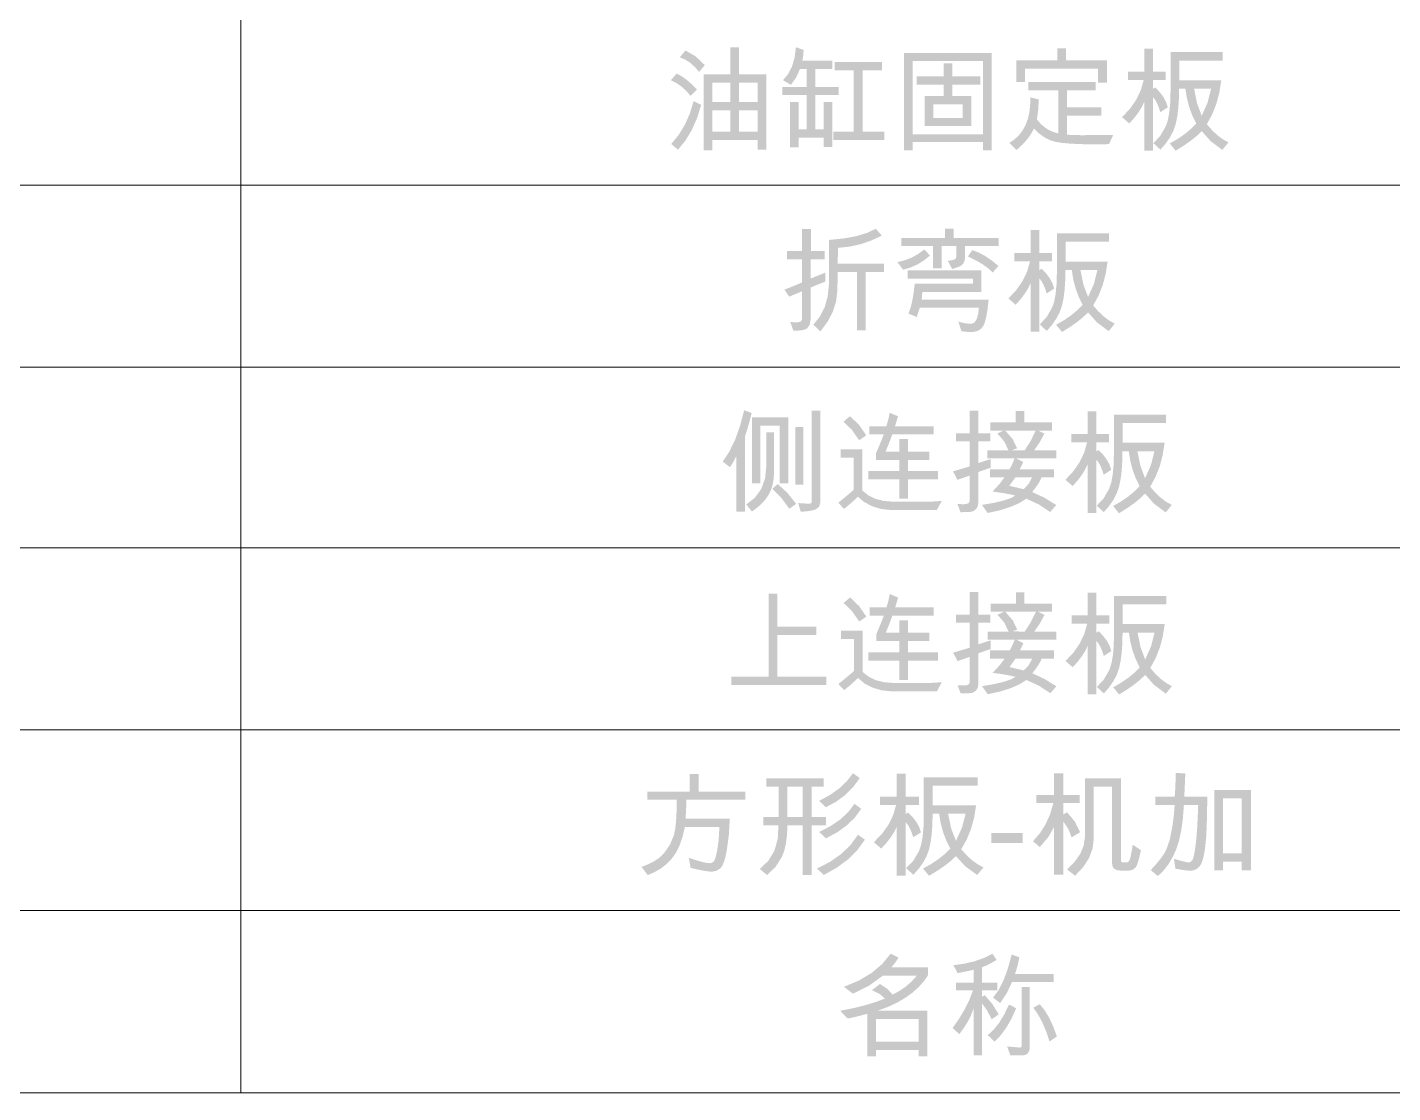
# Model space of a CAD drawing. Header units: millimetres. Extents: x 3 to 591, y 5 to 205.
# Drawn here: x 385.51 to 419.38, y 5.22 to 31.64 of the extents above; entities that cross this region are included whole.
import ezdxf

# ---------------------------------------------------------------- set-up
doc = ezdxf.new("R2010")
doc.units = ezdxf.units.MM

msp = doc.modelspace()

# ---------------------------------------------------------------- hatches: boundary and pattern name
h = msp.add_hatch(color=7)
h.paths.add_polyline_path([(403.839975, 28.607028), (403.626104, 28.607028), (403.626104, 28.850114), (402.506034, 28.850114), (402.506034, 28.596004), (402.291061, 28.596004), (402.291061, 30.476199), (402.950865, 30.476199), (402.950865, 31.149784), (403.165839, 31.149784), (403.165839, 30.476199), (403.839975, 30.476199)])
h.paths.add_polyline_path([(403.626104, 29.789936), (403.626104, 30.269493), (403.165839, 30.269493), (403.165839, 29.789936)])
h.paths.add_polyline_path([(402.950865, 29.789936), (402.950865, 30.269493), (402.506034, 30.269493), (402.506034, 29.789936)])
h.paths.add_polyline_path([(403.626104, 29.056819), (403.626104, 29.58323), (403.165839, 29.58323), (403.165839, 29.056819)])
h.paths.add_polyline_path([(402.950865, 29.056819), (402.950865, 29.58323), (402.506034, 29.58323), (402.506034, 29.056819)])
h.paths.add_polyline_path([(402.315865, 30.707709), (402.175305, 30.537935), (402.064718, 30.664852), (401.947929, 30.767792), (401.824939, 30.846753), (401.695748, 30.901737), (401.836308, 31.068755), (402.083528, 30.9273)])
h.paths.add_polyline_path([(402.121286, 30.102475), (401.963087, 29.942622), (401.853103, 30.06985), (401.734747, 30.177027), (401.607915, 30.264153), (401.472506, 30.331229), (401.616924, 30.498247), (401.738984, 30.43199), (401.863731, 30.343976), (401.991165, 30.234155)])
h.paths.add_polyline_path([(402.226017, 29.722136), (402.121751, 29.389659), (401.990924, 29.093406), (401.833638, 28.833431), (401.649997, 28.609784), (401.48353, 28.750344), (401.668222, 28.976376), (401.822114, 29.228661), (401.945207, 29.507197), (402.037501, 29.811984)])
h = msp.add_hatch(color=7)
h.paths.add_polyline_path([(405.63804, 29.961915), (405.06202, 29.961915), (405.06202, 29.1158), (405.263213, 29.1158), (405.263213, 29.792692), (405.477085, 29.792692), (405.477085, 28.672071), (405.263213, 28.672071), (405.263213, 28.903582), (404.64475, 28.903582), (404.64475, 28.663803), (404.429776, 28.663803), (404.432532, 29.792692), (404.647506, 29.792692), (404.647506, 29.1158), (404.847046, 29.1158), (404.847046, 29.961915), (404.237953, 29.961915), (404.237953, 30.167518), (404.847046, 30.167518), (404.847046, 30.60849), (404.676169, 30.60849), (404.581498, 30.396824), (404.452927, 30.21823), (404.254489, 30.333985), (404.380993, 30.481995), (404.476905, 30.667264), (404.542224, 30.889843), (404.57695, 31.149784), (404.768773, 31.082536), (404.75389, 30.918687), (404.7357, 30.813543), (405.477085, 30.813543), (405.477085, 30.60849), (405.06202, 30.60849), (405.06202, 30.167518), (405.63804, 30.167518)])
h.paths.add_polyline_path([(406.769685, 28.847358), (405.502992, 28.847358), (405.502992, 29.05241), (406.007354, 29.05241), (406.007354, 30.573764), (405.538821, 30.573764), (405.538821, 30.78047), (406.712909, 30.78047), (406.712909, 30.573764), (406.230596, 30.573764), (406.230596, 29.05241), (406.769685, 29.05241)])
h = msp.add_hatch(color=7)
h.paths.add_polyline_path([(409.433157, 28.593247), (409.219837, 28.593247), (409.219837, 28.798851), (407.47524, 28.798851), (407.47524, 28.593247), (407.261369, 28.593247), (407.261369, 31.006468), (409.433157, 31.006468)])
h.paths.add_polyline_path([(409.219837, 28.99343), (409.219837, 30.810786), (407.47524, 30.810786), (407.47524, 28.99343)])
h.paths.add_polyline_path([(409.149281, 30.21823), (408.457506, 30.21823), (408.457506, 29.942622), (408.926039, 29.942622), (408.926039, 29.200135), (407.771243, 29.200135), (407.771243, 29.942622), (408.242532, 29.942622), (408.242532, 30.21823), (407.568947, 30.21823), (407.568947, 30.424936), (408.242532, 30.424936), (408.242532, 30.74905), (408.457506, 30.74905), (408.457506, 30.424936), (409.149281, 30.424936)])
h.paths.add_polyline_path([(408.711065, 29.394163), (408.711065, 29.735917), (407.986217, 29.735917), (407.986217, 29.394163)])
h = msp.add_hatch(color=7)
h.paths.add_polyline_path([(412.292862, 30.269493), (412.072376, 30.269493), (412.072376, 30.622271), (410.261633, 30.622271), (410.261633, 30.28603), (410.046659, 30.28603), (410.046659, 30.828977), (411.061998, 30.828977), (411.061998, 31.122223), (411.276972, 31.122223), (411.276972, 30.828977), (412.292862, 30.828977)])
h.paths.add_polyline_path([(412.448304, 28.974137), (412.343574, 28.747588), (412.197915, 28.743591), (412.028278, 28.742076), (411.695482, 28.7459), (411.416429, 28.757372), (411.19112, 28.776492), (411.019554, 28.80326), (410.877341, 28.84697), (410.740088, 28.91688), (410.607797, 29.012938), (410.480466, 29.135092), (410.410711, 29.001336), (410.315584, 28.86789), (410.195134, 28.734651), (410.049416, 28.601516), (409.874129, 28.779558), (409.999757, 28.86516), (410.107931, 28.966524), (410.198664, 29.083648), (410.271969, 29.216534), (410.327859, 29.365181), (410.366347, 29.52959), (410.387446, 29.70976), (410.391169, 29.905691), (410.601733, 29.857184), (410.588022, 29.603625), (410.55488, 29.358334), (410.66309, 29.233691), (410.787631, 29.134265), (410.928501, 29.060058), (411.0857, 29.011069), (411.0857, 30.080426), (410.342662, 30.080426), (410.342662, 30.28603), (412.010088, 30.28603), (412.010088, 30.080426), (411.299021, 30.080426), (411.299021, 29.663156), (412.149546, 29.663156), (412.149546, 29.456451), (411.299021, 29.456451), (411.299021, 28.979649), (411.638018, 28.968625)])
h = msp.add_hatch(color=7)
h.paths.add_polyline_path([(413.803192, 29.6604), (413.616881, 29.539133), (413.575238, 29.667308), (413.530547, 29.772435), (413.482858, 29.854617), (413.432224, 29.913959), (413.432224, 28.587735), (413.218903, 28.587735), (413.218903, 29.798204), (413.158442, 29.669633), (413.076276, 29.536928), (412.972407, 29.400089), (412.846833, 29.259115), (412.667688, 29.415109), (412.864369, 29.624812), (413.019501, 29.848778), (413.133086, 30.087006), (413.205123, 30.339497), (412.817619, 30.339497), (412.817619, 30.546203), (413.218903, 30.546203), (413.218903, 31.113955), (413.432224, 31.113955), (413.432224, 30.546203), (413.751929, 30.546203), (413.751929, 30.339497), (413.432224, 30.339497), (413.432224, 30.115153), (413.488999, 30.153738), (413.604134, 30.035416), (413.694878, 29.913684), (413.76123, 29.788644)])
h.paths.add_polyline_path([(415.306356, 28.790582), (415.154771, 28.604272), (414.864143, 28.822346), (414.643795, 29.0706), (414.523699, 28.954319), (414.375904, 28.834473), (414.200411, 28.711009), (413.997219, 28.583877), (413.851147, 28.763022), (414.047225, 28.876383), (414.222115, 28.996461), (414.375921, 29.123155), (414.508747, 29.256359), (414.410674, 29.457062), (414.333116, 29.668048), (414.276126, 29.889267), (414.239754, 30.120665), (414.082658, 30.120665), (414.077283, 29.854945), (414.06116, 29.619197), (414.034289, 29.413421), (413.996668, 29.237618), (413.940858, 29.07774), (413.859416, 28.919774), (413.752342, 28.763771), (413.619637, 28.609784), (413.444902, 28.77129), (413.615089, 28.952295), (413.751377, 29.187457), (413.803467, 29.340411), (413.840674, 29.537962), (413.862998, 29.780057), (413.87044, 30.066646), (413.87044, 31.028517), (415.165796, 31.028517), (415.165796, 30.820708), (414.085414, 30.820708), (414.085414, 30.331229), (415.128864, 30.331229), (415.081641, 30.027492), (415.00615, 29.744736), (414.902444, 29.483064), (414.770574, 29.242579), (414.897388, 29.095913), (415.028957, 28.971726), (415.165279, 28.869966)])
h.paths.add_polyline_path([(414.875305, 30.120665), (414.454728, 30.120665), (414.528798, 29.756036), (414.643795, 29.450938), (414.788902, 29.776707)])
h = msp.add_hatch(color=7)
h.paths.add_polyline_path([(406.764239, 25.573602), (406.303974, 25.573602), (406.303974, 24.127764), (406.090102, 24.127764), (406.090102, 25.573602), (405.614955, 25.573602), (405.60393, 25.107825), (405.573329, 24.847178), (405.493067, 24.592783), (405.363092, 24.344693), (405.183353, 24.10296), (405.008618, 24.267222), (405.170968, 24.470947), (405.289187, 24.701855), (405.36317, 24.960048), (405.392815, 25.245629), (405.401083, 25.590138), (405.401083, 26.371762), (405.766436, 26.407944), (406.081145, 26.466088), (406.345212, 26.546247), (406.558635, 26.648472), (406.707463, 26.479249), (406.447333, 26.356664), (406.179606, 26.265033), (405.904334, 26.204304), (405.621569, 26.174427), (405.612199, 25.779205), (406.764239, 25.779205)])
h.paths.add_polyline_path([(405.310133, 25.339335), (405.107492, 25.259823), (404.940819, 25.189405), (404.940819, 24.407782), (404.921388, 24.278315), (404.863097, 24.185642), (404.812041, 24.153801), (404.736593, 24.132656), (404.636754, 24.122157), (404.512524, 24.122252), (404.43811, 24.332265), (404.631036, 24.329509), (404.702004, 24.346941), (404.725845, 24.399513), (404.725845, 25.096801), (404.410549, 24.963407), (404.289282, 25.138142), (404.439971, 25.196734), (404.56296, 25.245973), (404.658252, 25.285807), (404.725845, 25.316184), (404.725845, 25.886692), (404.35653, 25.886692), (404.35653, 26.093398), (404.725845, 26.093398), (404.725845, 26.640204), (404.949087, 26.640204), (404.949087, 26.093398), (405.288084, 26.093398), (405.288084, 25.886692), (404.940819, 25.886692), (404.940819, 25.415403), (404.9893, 25.432663), (405.066978, 25.462945), (405.173905, 25.50625), (405.310133, 25.562578)])
h = msp.add_hatch(color=7)
h.paths.add_polyline_path([(409.608509, 26.217421), (408.770662, 26.217421), (408.770662, 25.94016), (408.760224, 25.855721), (408.728908, 25.787611), (408.676715, 25.735831), (408.603644, 25.700381), (408.45206, 25.64967), (408.344573, 25.851966), (408.482377, 25.875668), (408.538187, 25.902471), (408.556791, 25.959453), (408.556791, 26.217421), (408.191886, 26.217421), (408.191886, 25.66345), (407.978015, 25.66345), (407.978015, 26.217421), (407.192533, 26.217421), (407.192533, 26.422473), (408.274569, 26.422473), (408.274569, 26.653984), (408.487889, 26.653984), (408.487889, 26.422473), (409.608509, 26.422473)])
h.paths.add_polyline_path([(407.903601, 25.985911), (407.752085, 25.862499), (407.590235, 25.7626), (407.418049, 25.686162), (407.235528, 25.633133), (407.094968, 25.821649), (407.274888, 25.864833), (407.445816, 25.931478), (407.60765, 26.021482), (407.760285, 26.134739)])
h.paths.add_polyline_path([(409.600241, 25.725186), (409.456925, 25.562578), (409.353469, 25.661917), (409.216733, 25.761566), (409.046718, 25.861629), (408.843423, 25.962209), (408.95091, 26.118203), (409.10562, 26.060437), (409.265447, 25.975645), (409.430338, 25.863877)])
h.paths.add_polyline_path([(409.357707, 24.892851), (409.330223, 24.650997), (409.297417, 24.4587), (409.25934, 24.31591), (409.216044, 24.222573), (409.162619, 24.162525), (409.094157, 24.119634), (409.010708, 24.093899), (408.912325, 24.085321), (408.823372, 24.090557), (408.68357, 24.105716), (408.6064, 24.343289), (408.780584, 24.302637), (408.923349, 24.28927), (409.006445, 24.321172), (409.065562, 24.417152), (409.100565, 24.548962), (409.112416, 24.687799), (407.650042, 24.687799), (407.574525, 24.459045), (407.367819, 24.545585), (407.419082, 24.687179), (407.462077, 24.857298), (407.496804, 25.055942), (407.523262, 25.283111), (408.971856, 25.283111), (408.971856, 25.412647), (407.351283, 25.412647), (407.351283, 25.619353), (409.174152, 25.619353), (409.174152, 25.076406), (407.712329, 25.076406), (407.695792, 24.892851)])
h = msp.add_hatch(color=7)
h.paths.add_polyline_path([(410.983792, 25.1646), (410.797481, 25.043333), (410.755838, 25.171508), (410.711147, 25.276635), (410.663458, 25.358817), (410.612824, 25.418159), (410.612824, 24.091935), (410.399503, 24.091935), (410.399503, 25.302404), (410.339042, 25.173833), (410.256876, 25.041128), (410.153007, 24.904289), (410.027433, 24.763315), (409.848288, 24.919309), (410.044969, 25.129012), (410.200101, 25.352978), (410.313686, 25.591206), (410.385723, 25.843697), (409.998219, 25.843697), (409.998219, 26.050403), (410.399503, 26.050403), (410.399503, 26.618155), (410.612824, 26.618155), (410.612824, 26.050403), (410.932529, 26.050403), (410.932529, 25.843697), (410.612824, 25.843697), (410.612824, 25.619353), (410.669599, 25.657938), (410.784734, 25.539616), (410.875478, 25.417884), (410.94183, 25.292844)])
h.paths.add_polyline_path([(412.486956, 24.294782), (412.335371, 24.108472), (412.044743, 24.326546), (411.824395, 24.5748), (411.704299, 24.458519), (411.556504, 24.338673), (411.381011, 24.215209), (411.177819, 24.088077), (411.031747, 24.267222), (411.227825, 24.380583), (411.402715, 24.500661), (411.556521, 24.627355), (411.689347, 24.760559), (411.591274, 24.961262), (411.513716, 25.172248), (411.456726, 25.393467), (411.420354, 25.624865), (411.263258, 25.624865), (411.257883, 25.359145), (411.24176, 25.123397), (411.214889, 24.917621), (411.177268, 24.741818), (411.121458, 24.58194), (411.040016, 24.423974), (410.932942, 24.267971), (410.800237, 24.113984), (410.625502, 24.27549), (410.795689, 24.456495), (410.931977, 24.691657), (410.984067, 24.844611), (411.021274, 25.042162), (411.043598, 25.284257), (411.05104, 25.570846), (411.05104, 26.532717), (412.346396, 26.532717), (412.346396, 26.324908), (411.266014, 26.324908), (411.266014, 25.835429), (412.309464, 25.835429), (412.262241, 25.531692), (412.18675, 25.248936), (412.083044, 24.987264), (411.951174, 24.746779), (412.077988, 24.600113), (412.209557, 24.475926), (412.345879, 24.374166)])
h.paths.add_polyline_path([(412.055905, 25.624865), (411.635328, 25.624865), (411.709398, 25.260236), (411.824395, 24.955138), (411.969502, 25.280907)])
h = msp.add_hatch(color=7)
h.paths.add_polyline_path([(403.479062, 22.077155), (403.432691, 21.894358), (403.374331, 21.691305), (403.309287, 21.490111), (403.309287, 19.63472), (403.095967, 19.63472), (403.095967, 21.003388), (403.020175, 20.855869), (402.937217, 20.736048), (402.759726, 20.873852), (402.923239, 21.119315), (403.066546, 21.413354), (403.1897, 21.755969), (403.292751, 22.14716), (403.390316, 22.111331)])
h.paths.add_polyline_path([(405.177907, 19.839221), (405.151173, 19.753369), (405.071523, 19.691496), (405.008288, 19.669051), (404.924486, 19.651257), (404.82022, 19.63801), (404.695594, 19.629208), (404.633858, 19.844733), (404.909465, 19.826543), (404.945846, 19.839772), (404.962933, 19.858514), (404.962933, 22.136135), (405.177907, 22.136135)])
h.paths.add_polyline_path([(404.391323, 20.335315), (404.176349, 20.335315), (404.176349, 21.765719), (403.69128, 21.765719), (403.69128, 20.335315), (403.490086, 20.335315), (403.490086, 21.972424), (404.391323, 21.972424)])
h.paths.add_polyline_path([(404.763393, 20.304998), (404.563302, 20.304998), (404.563302, 21.727134), (404.763393, 21.732646)])
h.paths.add_polyline_path([(404.033033, 20.620293), (404.024868, 20.456565), (404.000374, 20.307616), (403.959549, 20.173344), (403.902395, 20.053644), (403.827344, 19.943229), (403.732759, 19.836741), (403.618536, 19.733974), (403.484574, 19.63472), (403.34677, 19.810007), (403.563811, 19.982606), (403.71884, 20.198614), (403.811858, 20.458029), (403.842864, 20.760853), (403.842864, 21.60311), (404.033033, 21.60311)])
h.paths.add_polyline_path([(404.582595, 19.823787), (404.413372, 19.705276), (404.202601, 19.98798), (403.987282, 20.197511), (404.127842, 20.316022), (404.368034, 20.093676)])
h = msp.add_hatch(color=7)
h.paths.add_polyline_path([(408.102104, 20.434534), (407.356861, 20.434534), (407.356861, 19.95222), (407.141887, 19.95222), (407.141887, 20.434534), (406.371288, 20.434534), (406.371288, 20.639586), (407.141887, 20.639586), (407.141887, 20.916847), (406.56697, 20.916847), (406.56697, 21.088826), (406.636931, 21.252322), (406.691338, 21.383106), (406.730138, 21.481128), (406.75328, 21.546335), (406.400503, 21.546335), (406.400503, 21.751938), (406.820529, 21.751938), (406.871034, 21.930256), (406.902109, 22.085423), (407.108814, 21.997229), (407.035503, 21.751938), (407.994617, 21.751938), (407.994617, 21.546335), (406.966601, 21.546335), (406.876891, 21.306212), (406.801236, 21.123553), (407.141887, 21.123553), (407.141887, 21.436092), (407.356861, 21.436092), (407.356861, 21.123553), (407.88713, 21.123553), (407.88713, 20.916847), (407.356861, 20.916847), (407.356861, 20.639586), (408.102104, 20.639586)])
h.paths.add_polyline_path([(406.320576, 21.52594), (406.14529, 21.401917), (405.962562, 21.662848), (405.756683, 21.862181), (405.918189, 21.999985), (406.141294, 21.785493)])
h.paths.add_polyline_path([(408.194708, 19.898201), (408.073441, 19.674959), (406.902109, 19.674959), (406.694852, 19.69687), (406.476019, 19.762602), (406.273379, 19.866093), (406.114973, 20.00183), (405.931763, 19.833847), (405.770464, 19.699764), (405.627148, 19.853002), (405.775881, 19.974751), (405.889733, 20.068802), (405.968755, 20.135155), (406.012998, 20.173809), (406.012998, 20.970315), (405.689435, 20.970315), (405.689435, 21.175918), (406.227972, 21.175918), (406.227972, 20.15176), (406.377834, 20.033111), (406.552087, 19.948362), (406.750731, 19.897512), (406.973767, 19.880562), (407.903667, 19.880562), (407.945111, 19.881613), (408.007433, 19.884834), (408.090632, 19.890329)])
h = msp.add_hatch(color=7)
h.paths.add_polyline_path([(409.408484, 20.722268), (409.101458, 20.614781), (409.101458, 19.864026), (409.088297, 19.771835), (409.049092, 19.700315), (408.991146, 19.651877), (408.922864, 19.628657), (408.8202, 19.62094), (408.660485, 19.618184), (408.584418, 19.821031), (408.733246, 19.815519), (408.80021, 19.820807), (408.848105, 19.836741), (408.87688, 19.863423), (408.886484, 19.900957), (408.886484, 20.526587), (408.584418, 20.420753), (408.474175, 20.631318), (408.886484, 20.752585), (408.886484, 21.374356), (408.547486, 21.374356), (408.547486, 21.576652), (408.886484, 21.576652), (408.886484, 22.136135), (409.101458, 22.136135), (409.101458, 21.576652), (409.39746, 21.576652), (409.39746, 21.374356), (409.101458, 21.374356), (409.101458, 20.838023), (409.408484, 20.93614)])
h.paths.add_polyline_path([(411.03457, 19.796226), (410.884639, 19.623696), (410.603244, 19.810696), (410.292083, 19.95222), (410.113696, 19.842132), (409.894381, 19.746617), (409.634138, 19.665571), (409.332968, 19.598891), (409.190754, 19.798982), (409.486533, 19.850039), (409.723917, 19.905643), (409.902804, 19.965794), (410.02309, 20.030493), (409.910952, 20.056848), (409.778763, 20.082169), (409.626525, 20.106457), (409.454235, 20.129712), (409.623734, 20.313749), (409.750238, 20.482489), (409.389192, 20.482489), (409.389192, 20.685337), (409.877017, 20.685337), (409.935308, 20.792961), (410.001041, 20.951022), (409.327456, 20.951022), (409.327456, 21.15387), (409.848354, 21.15387), (409.744864, 21.373873), (409.572747, 21.57114), (409.736458, 21.644451), (409.402972, 21.644451), (409.402972, 21.848401), (410.030255, 21.848401), (410.030255, 22.130623), (410.243576, 22.130623), (410.243576, 21.848401), (410.927083, 21.848401), (410.927083, 21.644451), (410.579817, 21.644451), (410.741323, 21.568384), (410.620951, 21.346864), (410.48611, 21.15387), (411.03457, 21.15387), (411.03457, 20.951022), (410.046792, 20.951022), (410.216015, 20.865584), (410.169851, 20.760991), (410.12782, 20.685337), (410.978346, 20.685337), (410.978346, 20.482489), (410.669665, 20.482489), (410.640003, 20.412606), (410.59153, 20.328563), (410.524248, 20.230257), (410.438155, 20.117585), (410.735949, 19.980677)])
h.paths.add_polyline_path([(410.526349, 21.644451), (409.766774, 21.644451), (409.953705, 21.432233), (410.063328, 21.201825), (409.936549, 21.156626), (410.251844, 21.15387), (410.395711, 21.377043)])
h.paths.add_polyline_path([(410.435399, 20.482489), (410.020333, 20.482489), (409.93021, 20.354194), (409.871505, 20.273028), (410.227039, 20.189243), (410.350649, 20.319536)])
h = msp.add_hatch(color=7)
h.paths.add_polyline_path([(412.397725, 20.6688), (412.211414, 20.547533), (412.169772, 20.675708), (412.12508, 20.780835), (412.077391, 20.863017), (412.026757, 20.922359), (412.026757, 19.596135), (411.813437, 19.596135), (411.813437, 20.806604), (411.752975, 20.678033), (411.67081, 20.545328), (411.56694, 20.408489), (411.441366, 20.267515), (411.262221, 20.423509), (411.458902, 20.633212), (411.614035, 20.857178), (411.727619, 21.095406), (411.799656, 21.347897), (411.412152, 21.347897), (411.412152, 21.554603), (411.813437, 21.554603), (411.813437, 22.122355), (412.026757, 22.122355), (412.026757, 21.554603), (412.346462, 21.554603), (412.346462, 21.347897), (412.026757, 21.347897), (412.026757, 21.123553), (412.083532, 21.162138), (412.198667, 21.043816), (412.289411, 20.922084), (412.355764, 20.797044)])
h.paths.add_polyline_path([(413.900889, 19.798982), (413.749305, 19.612672), (413.458677, 19.830746), (413.238328, 20.079), (413.118232, 19.962719), (412.970438, 19.842873), (412.794944, 19.719409), (412.591753, 19.592277), (412.445681, 19.771422), (412.641758, 19.884783), (412.816649, 20.004861), (412.970455, 20.131555), (413.10328, 20.264759), (413.005207, 20.465462), (412.92765, 20.676448), (412.870659, 20.897667), (412.834287, 21.129065), (412.677191, 21.129065), (412.671817, 20.863345), (412.655694, 20.627597), (412.628822, 20.421821), (412.591201, 20.246018), (412.535391, 20.08614), (412.453949, 19.928174), (412.346875, 19.772171), (412.21417, 19.618184), (412.039435, 19.77969), (412.209623, 19.960695), (412.345911, 20.195857), (412.398001, 20.348811), (412.435208, 20.546362), (412.457532, 20.788457), (412.464973, 21.075046), (412.464973, 22.036917), (413.760329, 22.036917), (413.760329, 21.829108), (412.679947, 21.829108), (412.679947, 21.339629), (413.723398, 21.339629), (413.676174, 21.035892), (413.600683, 20.753136), (413.496977, 20.491464), (413.365108, 20.250979), (413.491922, 20.104313), (413.62349, 19.980126), (413.759812, 19.878366)])
h.paths.add_polyline_path([(413.469839, 21.129065), (413.049261, 21.129065), (413.123331, 20.764436), (413.238328, 20.459338), (413.383436, 20.785107)])
h = msp.add_hatch(color=7)
h.paths.add_polyline_path([(409.411307, 16.226468), (409.10428, 16.118981), (409.10428, 15.368226), (409.09112, 15.276035), (409.051914, 15.204515), (408.993968, 15.156077), (408.925686, 15.132857), (408.823022, 15.12514), (408.663308, 15.122384), (408.58724, 15.325231), (408.736068, 15.319719), (408.803032, 15.325007), (408.850927, 15.340941), (408.879703, 15.367623), (408.889306, 15.405157), (408.889306, 16.030787), (408.58724, 15.924953), (408.476997, 16.135518), (408.889306, 16.256785), (408.889306, 16.878556), (408.550308, 16.878556), (408.550308, 17.080852), (408.889306, 17.080852), (408.889306, 17.640335), (409.10428, 17.640335), (409.10428, 17.080852), (409.400282, 17.080852), (409.400282, 16.878556), (409.10428, 16.878556), (409.10428, 16.342223), (409.411307, 16.44034)])
h.paths.add_polyline_path([(411.037392, 15.300426), (410.887461, 15.127896), (410.606066, 15.314896), (410.294905, 15.45642), (410.116518, 15.346332), (409.897203, 15.250817), (409.63696, 15.169771), (409.33579, 15.103091), (409.193577, 15.303182), (409.489355, 15.354239), (409.72674, 15.409843), (409.905626, 15.469994), (410.025912, 15.534693), (409.913774, 15.561048), (409.781586, 15.586369), (409.629347, 15.610657), (409.457058, 15.633912), (409.626556, 15.817949), (409.75306, 15.986689), (409.392014, 15.986689), (409.392014, 16.189537), (409.87984, 16.189537), (409.938131, 16.297161), (410.003863, 16.455222), (409.330278, 16.455222), (409.330278, 16.65807), (409.851176, 16.65807), (409.747686, 16.878073), (409.575569, 17.07534), (409.73928, 17.148651), (409.405795, 17.148651), (409.405795, 17.352601), (410.033078, 17.352601), (410.033078, 17.634823), (410.246398, 17.634823), (410.246398, 17.352601), (410.929905, 17.352601), (410.929905, 17.148651), (410.582639, 17.148651), (410.744145, 17.072584), (410.623774, 16.851064), (410.488933, 16.65807), (411.037392, 16.65807), (411.037392, 16.455222), (410.049614, 16.455222), (410.218837, 16.369784), (410.172673, 16.265191), (410.130643, 16.189537), (410.981168, 16.189537), (410.981168, 15.986689), (410.672487, 15.986689), (410.642825, 15.916806), (410.594352, 15.832763), (410.52707, 15.734457), (410.440977, 15.621785), (410.738771, 15.484877)])
h.paths.add_polyline_path([(410.529171, 17.148651), (409.769597, 17.148651), (409.956528, 16.936433), (410.06615, 16.706025), (409.939371, 16.660826), (410.254666, 16.65807), (410.398533, 16.881243)])
h.paths.add_polyline_path([(410.438221, 15.986689), (410.023156, 15.986689), (409.933032, 15.858394), (409.874328, 15.777228), (410.229861, 15.693443), (410.353471, 15.823736)])
h = msp.add_hatch(color=7)
h.paths.add_polyline_path([(412.400547, 16.173), (412.214236, 16.051733), (412.172594, 16.179908), (412.127902, 16.285035), (412.080214, 16.367217), (412.029579, 16.426559), (412.029579, 15.100335), (411.816259, 15.100335), (411.816259, 16.310804), (411.755798, 16.182233), (411.673632, 16.049528), (411.569762, 15.912689), (411.444189, 15.771715), (411.265044, 15.927709), (411.461724, 16.137412), (411.616857, 16.361378), (411.730442, 16.599606), (411.802479, 16.852097), (411.414974, 16.852097), (411.414974, 17.058803), (411.816259, 17.058803), (411.816259, 17.626555), (412.029579, 17.626555), (412.029579, 17.058803), (412.349284, 17.058803), (412.349284, 16.852097), (412.029579, 16.852097), (412.029579, 16.627753), (412.086354, 16.666338), (412.20149, 16.548016), (412.292233, 16.426284), (412.358586, 16.301244)])
h.paths.add_polyline_path([(413.903711, 15.303182), (413.752127, 15.116872), (413.461499, 15.334946), (413.24115, 15.5832), (413.121054, 15.466919), (412.97326, 15.347073), (412.797767, 15.223609), (412.594575, 15.096477), (412.448503, 15.275622), (412.64458, 15.388983), (412.819471, 15.509061), (412.973277, 15.635755), (413.106103, 15.768959), (413.008029, 15.969662), (412.930472, 16.180648), (412.873481, 16.401867), (412.83711, 16.633265), (412.680013, 16.633265), (412.674639, 16.367545), (412.658516, 16.131797), (412.631644, 15.926021), (412.594024, 15.750218), (412.538213, 15.59034), (412.456771, 15.432374), (412.349698, 15.276371), (412.216992, 15.122384), (412.042257, 15.28389), (412.212445, 15.464895), (412.348733, 15.700058), (412.400823, 15.853011), (412.43803, 16.050562), (412.460354, 16.292657), (412.467795, 16.579246), (412.467795, 17.541117), (413.763151, 17.541117), (413.763151, 17.333308), (412.682769, 17.333308), (412.682769, 16.843829), (413.72622, 16.843829), (413.678996, 16.540092), (413.603506, 16.257336), (413.4998, 15.995664), (413.36793, 15.755179), (413.494744, 15.608513), (413.626312, 15.484326), (413.762635, 15.382566)])
h.paths.add_polyline_path([(413.472661, 16.633265), (413.052084, 16.633265), (413.126153, 16.268636), (413.24115, 15.963538), (413.386258, 16.289307)])
h = msp.add_hatch(color=7)
h.dxf.hatch_style = 2
h.paths.add_polyline_path([(405.326801, 15.330743), (402.970356, 15.330743), (402.970356, 15.537449), (403.896398, 15.537449), (403.896398, 17.600648), (404.111372, 17.600648), (404.111372, 16.782093), (405.078755, 16.782093), (405.078755, 16.57649), (404.111372, 16.57649), (404.111372, 15.537449), (405.326801, 15.537449)])
h = msp.add_hatch(color=7)
h.paths.add_polyline_path([(408.104926, 15.938734), (407.359683, 15.938734), (407.359683, 15.45642), (407.144709, 15.45642), (407.144709, 15.938734), (406.374111, 15.938734), (406.374111, 16.143786), (407.144709, 16.143786), (407.144709, 16.421047), (406.569792, 16.421047), (406.569792, 16.593026), (406.639753, 16.756522), (406.69416, 16.887306), (406.73296, 16.985328), (406.756103, 17.050535), (406.403325, 17.050535), (406.403325, 17.256138), (406.823351, 17.256138), (406.873856, 17.434456), (406.904931, 17.589623), (407.111637, 17.501429), (407.038325, 17.256138), (407.99744, 17.256138), (407.99744, 17.050535), (406.969423, 17.050535), (406.879713, 16.810412), (406.804058, 16.627753), (407.144709, 16.627753), (407.144709, 16.940292), (407.359683, 16.940292), (407.359683, 16.627753), (407.889953, 16.627753), (407.889953, 16.421047), (407.359683, 16.421047), (407.359683, 16.143786), (408.104926, 16.143786)])
h.paths.add_polyline_path([(406.323399, 17.03014), (406.148112, 16.906117), (405.965384, 17.167048), (405.759505, 17.366381), (405.921012, 17.504185), (406.144116, 17.289693)])
h.paths.add_polyline_path([(408.197531, 15.402401), (408.076263, 15.179159), (406.904931, 15.179159), (406.697674, 15.20107), (406.478841, 15.266802), (406.276201, 15.370293), (406.117795, 15.50603), (405.934585, 15.338047), (405.773286, 15.203964), (405.62997, 15.357202), (405.778703, 15.478951), (405.892555, 15.573002), (405.971577, 15.639355), (406.015821, 15.678009), (406.015821, 16.474515), (405.692257, 16.474515), (405.692257, 16.680118), (406.230795, 16.680118), (406.230795, 15.65596), (406.380656, 15.537311), (406.554909, 15.452562), (406.753553, 15.401712), (406.976589, 15.384762), (407.906489, 15.384762), (407.947933, 15.385813), (408.010255, 15.389034), (408.093454, 15.394529)])
h = msp.add_hatch(color=7)
h.dxf.hatch_style = 2
h.paths.add_polyline_path([(403.322098, 12.484731), (401.85807, 12.484731), (401.853247, 12.281814), (401.839329, 12.018954), (402.935696, 12.018954), (402.911236, 11.598652), (402.859077, 11.218038), (402.824144, 11.055154), (402.78549, 10.927823), (402.743115, 10.836046), (402.69702, 10.779822), (402.597801, 10.722013), (402.491967, 10.702652), (402.40441, 10.708534), (402.287191, 10.726147), (402.140206, 10.755439), (401.963352, 10.796358), (401.919255, 11.047161), (402.09579, 10.987923), (402.241785, 10.945738), (402.35729, 10.920502), (402.442358, 10.912113), (402.494035, 10.922931), (402.53827, 10.955659), (402.558518, 10.989249), (402.579542, 11.047023), (402.601289, 11.128982), (402.623708, 11.235126), (402.660088, 11.497642), (402.678278, 11.812248), (401.822241, 11.812248), (401.763743, 11.567319), (401.689122, 11.353499), (401.598379, 11.170892), (401.491512, 11.0196), (401.368332, 10.892562), (401.22872, 10.783405), (401.072778, 10.692023), (400.900609, 10.618316), (400.747922, 10.821163), (400.928583, 10.893622), (401.081959, 10.974607), (401.208049, 11.064171), (401.306855, 11.162365), (401.452375, 11.374445), (401.548287, 11.602235), (401.579396, 11.745783), (401.601617, 11.94075), (401.61495, 12.187083), (401.619394, 12.484731), (400.89179, 12.484731), (400.89179, 12.689783), (401.941855, 12.689783), (401.941855, 13.126896), (402.163443, 13.126896), (402.163443, 12.689783), (403.322098, 12.689783)])
h = msp.add_hatch(color=7)
h.paths.add_polyline_path([(406.159935, 13.023268), (405.999514, 12.802911), (405.805917, 12.608961), (405.57904, 12.441365), (405.31878, 12.300073), (405.152864, 12.458272), (405.421375, 12.604413), (405.650612, 12.767504), (405.840574, 12.947545), (405.991263, 13.144535)])
h.paths.add_polyline_path([(405.31878, 11.854692), (404.968758, 11.854692), (404.968758, 10.618316), (404.74717, 10.618316), (404.74717, 11.854692), (404.36628, 11.854692), (404.354394, 11.608393), (404.327006, 11.394496), (404.284115, 11.212948), (404.22572, 11.063698), (404.06821, 10.819303), (403.860264, 10.618316), (403.680017, 10.7699), (403.895516, 10.976296), (404.044301, 11.225893), (404.126424, 11.518691), (404.141935, 11.854692), (403.763802, 11.854692), (403.763802, 12.060295), (404.146345, 12.060295), (404.146345, 12.808294), (403.843177, 12.808294), (403.843177, 13.015), (405.266415, 13.015), (405.266415, 12.808294), (404.968758, 12.808294), (404.968758, 12.060295), (405.31878, 12.060295)])
h.paths.add_polyline_path([(404.74717, 12.060295), (404.74717, 12.808294), (404.36628, 12.808294), (404.36628, 12.060295)])
h.paths.add_polyline_path([(406.196866, 12.264244), (406.041725, 12.048745), (405.844157, 11.854485), (405.604111, 11.681412), (405.321536, 11.529475), (405.152864, 11.688225), (405.438015, 11.834073), (405.679137, 11.998834), (405.876231, 12.182613), (406.029297, 12.385512)])
h.paths.add_polyline_path([(406.287816, 11.496402), (406.101368, 11.239561), (405.869444, 11.008094), (405.592045, 10.801948), (405.269171, 10.621072), (405.099948, 10.779822), (405.424493, 10.947477), (405.702012, 11.142935), (405.93261, 11.366298), (406.116389, 11.617669)])
h = msp.add_hatch(color=7)
h.paths.add_polyline_path([(407.679264, 11.6772), (407.487442, 11.555933), (407.444464, 11.684108), (407.398282, 11.789235), (407.349, 11.871417), (407.296721, 11.930759), (407.296721, 10.604535), (407.076786, 10.604535), (407.076786, 11.815004), (407.014361, 11.686433), (406.929612, 11.553728), (406.822538, 11.416889), (406.69314, 11.275915), (406.508483, 11.431909), (406.711468, 11.641612), (406.871458, 11.865578), (406.988454, 12.103806), (407.062455, 12.356297), (406.662824, 12.356297), (406.662824, 12.563003), (407.076786, 12.563003), (407.076786, 13.130755), (407.296721, 13.130755), (407.296721, 12.563003), (407.626899, 12.563003), (407.626899, 12.356297), (407.296721, 12.356297), (407.296721, 12.131953), (407.355701, 12.170538), (407.474238, 12.052216), (407.567712, 11.930484), (407.636072, 11.805444)])
h.paths.add_polyline_path([(409.229833, 10.807382), (409.073288, 10.621072), (408.77384, 10.839146), (408.546326, 11.0874), (408.422501, 10.971119), (408.270098, 10.851273), (408.089067, 10.727809), (407.879356, 10.600677), (407.728874, 10.779822), (407.931247, 10.893183), (408.111762, 11.013261), (408.270469, 11.139955), (408.40742, 11.273159), (408.306031, 11.473862), (408.225932, 11.684848), (408.167124, 11.906067), (408.129607, 12.137465), (407.96755, 12.137465), (407.961978, 11.871745), (407.945295, 11.635997), (407.917553, 11.430221), (407.878804, 11.254418), (407.82134, 11.09454), (407.737418, 10.936574), (407.627037, 10.780571), (407.490198, 10.626584), (407.30995, 10.78809), (407.48565, 10.969095), (407.625797, 11.204257), (407.67942, 11.357211), (407.71785, 11.554762), (407.740983, 11.796857), (407.748718, 12.083446), (407.748718, 13.045317), (409.084863, 13.045317), (409.084863, 12.837508), (407.970306, 12.837508), (407.970306, 12.348029), (409.04683, 12.348029), (408.997952, 12.044292), (408.919981, 11.761536), (408.812968, 11.499864), (408.676964, 11.259379), (408.807921, 11.112713), (408.943683, 10.988526), (409.084304, 10.886766)])
h.paths.add_polyline_path([(408.785002, 12.137465), (408.351196, 12.137465), (408.42809, 11.772836), (408.546326, 11.467738), (408.69605, 11.793507)])
h = msp.add_hatch(color=7)
h.paths.add_polyline_path([(411.625788, 11.679956), (411.415775, 11.553177), (411.33764, 11.754164), (411.212376, 11.947296), (411.212376, 10.626584), (410.979763, 10.626584), (410.979763, 11.809492), (410.835, 11.557311), (410.626986, 11.313398), (410.45666, 11.456714), (410.630293, 11.65659), (410.772506, 11.880805), (410.883301, 12.129309), (410.962676, 12.402048), (410.54265, 12.402048), (410.54265, 12.605998), (410.982519, 12.605998), (410.982519, 13.141779), (411.212376, 13.141779), (411.212376, 12.605998), (411.614212, 12.605998), (411.614212, 12.402048), (411.212376, 12.402048), (411.212376, 12.122031), (411.303327, 12.17605), (411.49887, 11.942059)])
h.paths.add_polyline_path([(413.136669, 11.236228), (413.099651, 11.073559), (413.064597, 10.946909), (413.031404, 10.856329), (412.999967, 10.80187), (412.927758, 10.747024), (412.834052, 10.728559), (412.636717, 10.728559), (412.542028, 10.739394), (412.474521, 10.771829), (412.434093, 10.825762), (412.42064, 10.901089), (412.42064, 12.81105), (411.96699, 12.81105), (411.96699, 11.529475), (411.937844, 11.28172), (411.850408, 11.044405), (411.70468, 10.817425), (411.500662, 10.600677), (411.303327, 10.758876), (411.496579, 10.953997), (411.634745, 11.152374), (411.71772, 11.353956), (411.745401, 11.558689), (411.745401, 13.015), (412.642229, 13.015), (412.642229, 10.968889), (412.655182, 10.940639), (412.694594, 10.931406), (412.787198, 10.931406), (412.82096, 10.945875), (412.852242, 10.989284), (412.868373, 11.034759), (412.887037, 11.113307), (412.908285, 11.224928), (412.932168, 11.369622)])
h = msp.add_hatch(color=7)
h.paths.add_polyline_path([(414.783881, 12.560247), (414.769549, 11.890521), (414.755562, 11.569575), (414.727105, 11.287491), (414.688314, 11.064249), (414.643321, 10.920382), (414.58875, 10.830602), (414.522605, 10.771002), (414.443643, 10.73724), (414.350625, 10.725803), (414.298751, 10.728903), (414.22171, 10.738205), (414.119554, 10.753708), (413.992336, 10.775412), (413.95375, 11.022356), (414.092243, 10.982566), (414.200971, 10.954144), (414.279932, 10.93709), (414.329128, 10.931406), (414.371709, 10.9456), (414.41181, 10.988732), (414.431439, 11.033071), (414.451429, 11.109035), (414.471729, 11.216625), (414.492288, 11.355842), (414.511735, 11.534444), (414.528806, 11.760227), (414.543602, 12.033242), (414.556229, 12.353541), (414.201246, 12.353541), (414.176941, 12.023734), (414.13703, 11.730461), (414.081408, 11.473673), (414.009974, 11.253316), (413.92203, 11.060132), (413.81698, 10.885655), (413.694877, 10.729782), (413.555773, 10.592409), (413.378282, 10.742339), (413.512244, 10.888273), (413.621505, 11.021805), (413.706169, 11.142935), (413.766337, 11.251662), (413.850604, 11.491854), (413.912961, 11.802326), (413.953475, 12.113074), (413.972492, 12.353541), (413.495139, 12.353541), (413.495139, 12.560247), (413.972492, 12.560247), (413.979916, 12.642215), (413.987237, 12.768262), (413.994351, 12.938441), (414.001155, 13.152804), (414.237075, 13.136267), (414.211168, 12.560247)])
h.paths.add_polyline_path([(415.866467, 10.736827), (415.636611, 10.736827), (415.636611, 10.950698), (415.175795, 10.950698), (415.175795, 10.736827), (414.95586, 10.736827), (414.95586, 12.730021), (415.866467, 12.730021)])
h.paths.add_polyline_path([(415.636611, 11.157404), (415.636611, 12.523316), (415.175795, 12.523316), (415.175795, 11.157404)])
h = msp.add_hatch(color=7)
h.dxf.hatch_style = 2
h.paths.add_polyline_path([(410.204562, 11.413719), (409.422939, 11.413719), (409.422939, 11.66342), (410.204562, 11.66342)])
h = msp.add_hatch(color=7)
h.paths.add_polyline_path([(407.856483, 8.148783), (407.849575, 8.129361), (407.828922, 8.095108), (407.794626, 8.046076), (407.746791, 7.982316), (407.622492, 7.841412), (407.468427, 7.703401), (407.28818, 7.572832), (407.084781, 7.454252), (406.85837, 7.34835), (406.609634, 7.256917), (407.839946, 7.256917), (407.839946, 6.122516), (407.624972, 6.122516), (407.624972, 6.279612), (406.566639, 6.279612), (406.566639, 6.122516), (406.351665, 6.122516), (406.351665, 7.178644), (406.180091, 7.132842), (406.040711, 7.097891), (405.933474, 7.073689), (405.858327, 7.060133), (405.675324, 7.251405), (406.006355, 7.318877), (406.301573, 7.39224), (406.560929, 7.471391), (406.784369, 7.556227), (406.657452, 7.668261), (406.461908, 7.762932), (406.661999, 7.917273), (406.845141, 7.794903), (406.976192, 7.652689), (407.147551, 7.745285), (407.305267, 7.855192), (407.449341, 7.982359), (407.579773, 8.126734), (406.739169, 8.126734), (406.396727, 7.87979), (405.990619, 7.677494), (405.767377, 7.846717), (406.137501, 8.001445), (406.454191, 8.190331), (406.717551, 8.413427), (406.927685, 8.670784), (407.122264, 8.568809), (407.04785, 8.457119), (406.946978, 8.331786), (407.856483, 8.331786)])
h.paths.add_polyline_path([(407.624972, 6.486869), (407.624972, 7.051865), (406.566639, 7.051865), (406.566639, 6.486869)])
h = msp.add_hatch(color=7)
h.paths.add_polyline_path([(409.609347, 7.16321), (409.431856, 7.041943), (409.314034, 7.269801), (409.190424, 7.437715), (409.190424, 6.144564), (408.985372, 6.144564), (408.985372, 7.313692), (408.926874, 7.156707), (408.848119, 6.997501), (408.749107, 6.836124), (408.629838, 6.672629), (408.46282, 6.825866), (408.627151, 7.059633), (408.766264, 7.292883), (408.880158, 7.525514), (408.968835, 7.75742), (408.551014, 7.75742), (408.551014, 7.951448), (408.988128, 7.951448), (408.988128, 8.27005), (408.822832, 8.23367), (408.586843, 8.185714), (408.484868, 8.38305), (408.759993, 8.421376), (409.013208, 8.481717), (409.244512, 8.563969), (409.453905, 8.668028), (409.555879, 8.512585), (409.440331, 8.447361), (409.340905, 8.395521), (409.257603, 8.357013), (409.190424, 8.331786), (409.190424, 7.951448), (409.572416, 7.951448), (409.572416, 7.75742), (409.190424, 7.75742), (409.190424, 7.595914), (409.259326, 7.641665), (409.445292, 7.426829)])
h.paths.add_polyline_path([(410.969747, 7.967984), (409.938974, 7.967984), (409.805993, 7.687829), (409.64242, 7.443227), (409.467685, 7.579378), (409.602044, 7.76189), (409.724, 8.000988), (409.833554, 8.296621), (409.930706, 8.648735), (410.119221, 8.578731), (410.090601, 8.441384), (410.062653, 8.326205), (410.035428, 8.233248), (410.008978, 8.162563), (410.969747, 8.162563)])
h.paths.add_polyline_path([(410.37719, 6.328119), (410.364788, 6.255427), (410.327581, 6.196379), (410.270599, 6.157656), (410.199148, 6.144564), (409.895979, 6.144564), (409.817707, 6.368358), (410.12749, 6.339143), (410.163732, 6.347825), (410.175997, 6.37387), (410.175997, 7.841205), (410.37719, 7.841205)])
h.paths.add_polyline_path([(411.050775, 6.616405), (410.867772, 6.489625), (410.784065, 6.741694), (410.689247, 6.965393), (410.583371, 7.160669), (410.466487, 7.327472), (410.625237, 7.415667), (410.745135, 7.26776), (410.85599, 7.085282), (410.957852, 6.868181)])
h.paths.add_polyline_path([(410.040949, 7.316448), (409.927889, 7.064353), (409.801239, 6.842127), (409.66105, 6.649667), (409.507373, 6.486869), (409.335393, 6.647824), (409.480914, 6.782088), (409.61734, 6.953404), (409.744671, 7.161823), (409.862906, 7.407398)])

# ---------------------------------------------------------------- linework, layer by layer
at = {"color": 7, "lineweight": 0}
for points in [[(390.803694, 54.680556), (390.803694, 9.736667)], [(302.150639, 27.728333), (473.988694, 27.728333)], [(302.150639, 23.212778), (473.988694, 23.212778)], [(302.150639, 18.7325), (473.988694, 18.7325)], [(302.150639, 14.216944), (473.988694, 14.216944)], [(302.150639, 9.736667), (473.988694, 9.736667)], [(390.803694, 9.736667), (390.803694, 5.221111)], [(302.150639, 5.221111), (473.988694, 5.221111)]]:
    msp.add_lwpolyline(points, dxfattribs=at)
at = {"color": 9, "lineweight": 0, "true_color": 0xc0c0c0}
msp.add_lwpolyline([(301.97425, 5.221111), (588.99425, 5.221111)], dxfattribs=at)

doc.saveas('drawing.dxf')
